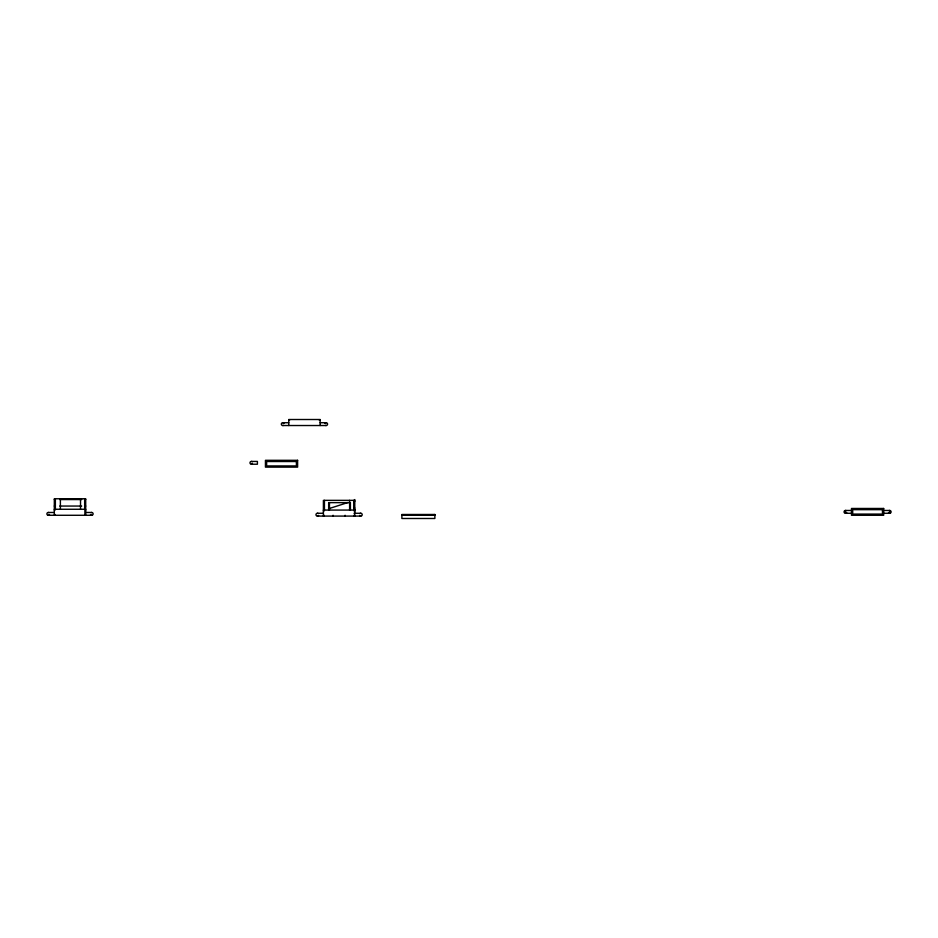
<?xml version="1.0" encoding="UTF-8"?>
<svg xmlns="http://www.w3.org/2000/svg" width="938" height="938" viewBox="0 0 938 938"><rect width="100%" height="100%" fill="white"/><g stroke="black" fill="none" stroke-linecap="round" stroke-linejoin="round"><path stroke-width="1.41" d="M328.628 508.724L348.15 502.475M353.978 500.611L354.775 500.353L323.399 500.353L323.399 516.088M288.763 420.306L289.561 420.306M319.342 420.306L320.139 420.306M282.748 422.721L288.763 422.721M320.139 422.721L326.154 422.721M282.748 425.524L326.154 425.524M251.396 461.426L257.411 461.426L257.411 464.228L251.396 464.228M54.322 499.555L55.365 499.555M59.762 499.555L81.723 499.555M84.655 499.555L85.698 499.555M353.732 501.56L354.775 501.56M54.322 506.051L55.365 506.051M59.762 506.051L81.723 506.051M84.655 506.051L85.698 506.051M353.732 507.986L354.775 507.986M54.322 509.264L85.698 509.264M54.322 510.073L55.131 510.073M85.698 510.073L84.901 510.073L84.901 515.279M323.399 510.073L354.775 510.073L353.978 508.373A2.591 2.591 0 0 1 354.775 510.073L354.048 508.466M851.493 510.471L845.478 510.471L845.478 513.274L851.493 513.274M883.678 510.471L889.693 510.471L889.693 513.274L883.678 513.274M323.399 510.87L324.208 510.87M48.307 512.476L54.322 512.476M85.698 512.476L91.713 512.476M317.384 513.274L323.399 513.274M353.978 513.274L360.802 513.274M48.307 515.279L91.713 515.279M401.886 515.279L434.869 515.279M317.384 516.088L360.802 516.088M354.775 499.555L354.775 516.088M353.978 515.279L353.978 516.088M353.732 500.353L353.732 510.073M350.402 510.073L350.402 502.639L328.652 502.639L328.652 510.073M349.604 500.353L349.604 510.073A2.591 2.591 0 0 1 350.425 508.349M345.102 515.279L345.102 516.088M333.072 515.279L333.072 516.088M329.461 502.639L329.461 510.073M324.442 500.353L324.442 510.073M324.208 515.279L324.208 516.088M320.139 425.524L320.139 419.509L288.763 419.509L288.763 425.524M85.698 515.279L85.698 498.758L54.322 498.758L54.322 515.279M84.655 498.758L84.655 509.264M80.527 498.758L80.527 509.264M60.384 498.758L60.384 509.264M55.365 498.758L55.365 509.264M55.131 514.481L55.131 515.279M252.392 463.818A1.407 1.407 0 0 1 250.399 463.818A1.407 1.407 0 0 1 250.399 461.836A1.407 1.407 0 0 1 252.392 461.836M846.697 512.57A1.407 1.407 0 0 1 844.775 513.086A1.407 1.407 0 0 1 844.259 511.175A1.407 1.407 0 0 1 846.182 510.659M888.99 510.659A1.407 1.407 0 0 1 890.912 511.175A1.407 1.407 0 0 1 890.397 513.086A1.407 1.407 0 0 1 888.485 512.57M283.452 425.336A1.407 1.407 0 0 1 281.529 424.82A1.407 1.407 0 0 1 282.045 422.909A1.407 1.407 0 0 1 283.956 423.413M324.947 423.413A1.407 1.407 0 0 1 326.858 422.909A1.407 1.407 0 0 1 327.374 424.82A1.407 1.407 0 0 1 325.451 425.336M91.021 512.664A1.407 1.407 0 0 1 92.932 513.18A1.407 1.407 0 0 1 92.416 515.091A1.407 1.407 0 0 1 90.505 514.587M49.515 514.587A1.407 1.407 0 0 1 47.604 515.091A1.407 1.407 0 0 1 47.088 513.18A1.407 1.407 0 0 1 49.011 512.664M318.603 515.384A1.407 1.407 0 0 1 316.681 515.9A1.407 1.407 0 0 1 316.165 513.977A1.407 1.407 0 0 1 318.088 513.461M360.098 513.461A1.407 1.407 0 0 1 362.009 513.977A1.407 1.407 0 0 1 361.493 515.9A1.407 1.407 0 0 1 359.582 515.384M297.616 460.312L265.442 460.312L265.442 467.136L297.616 467.136L297.616 460.312M296.408 461.519L266.638 461.519L266.638 465.928L296.408 465.928L296.408 461.519M883.678 508.466L851.493 508.466L851.493 515.279L883.678 515.279L883.678 508.466M882.47 509.662L852.701 509.662L852.701 514.083L882.47 514.083L882.47 509.662M354.775 510.87L353.954 510.858L354.775 510.976M434.869 514.481L401.886 514.481L401.886 518.491L434.869 518.491L434.869 514.481"/></g></svg>
